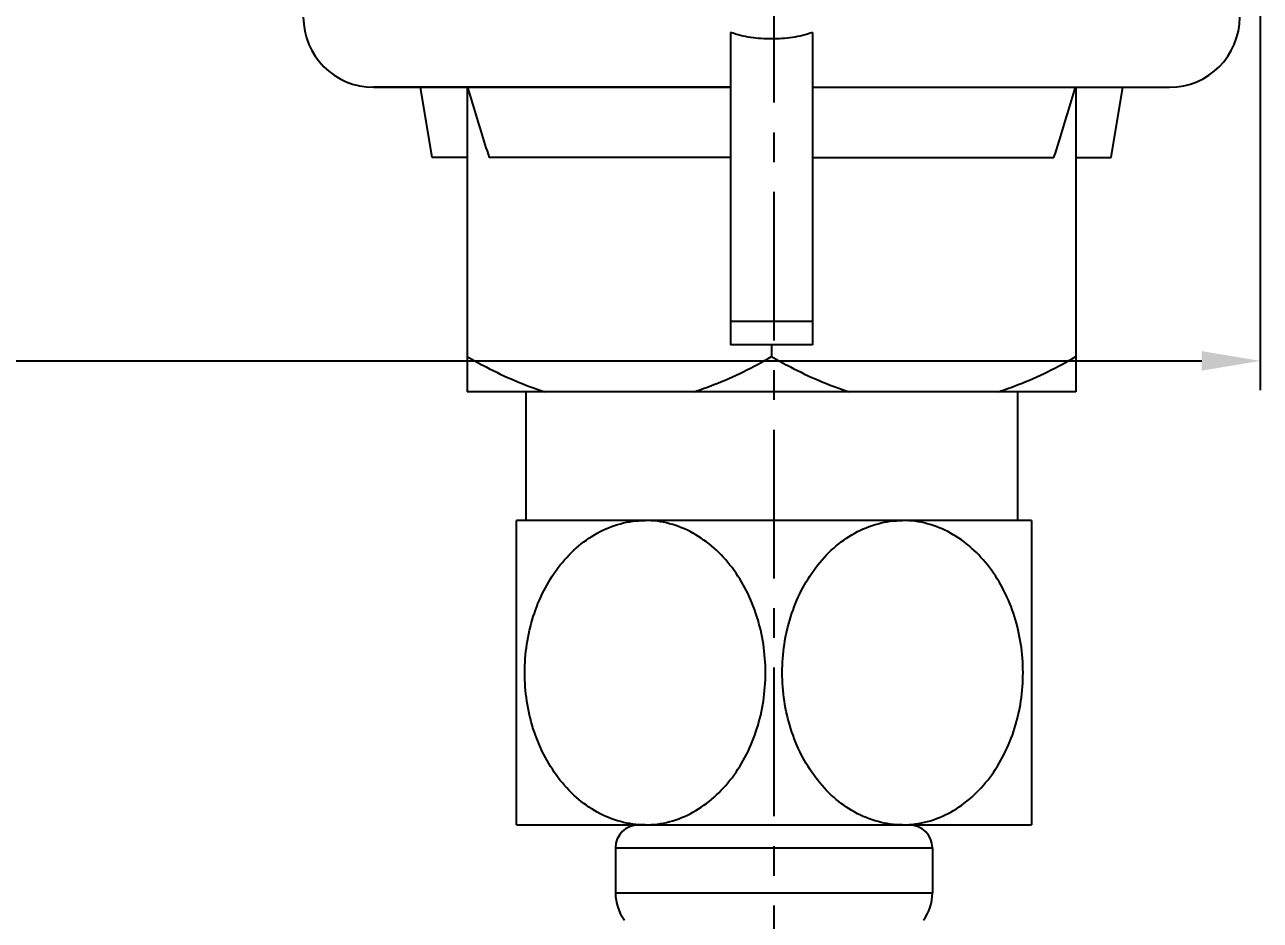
# Model space of a CAD drawing. Header units: millimetres. Extents: x 601 to 1195, y -13 to 407.
# Drawn here: x 1051.4 to 1104.2, y 138.1 to 176.3 of the extents above; entities that cross this region are included whole.
import ezdxf

# ---------------------------------------------------------------- set-up
doc = ezdxf.new("R2010")
doc.units = ezdxf.units.MM
doc.header["$LTSCALE"] = 0.1
doc.linetypes.add('CENTERX2', pattern=[101.6, 63.5, -12.7, 12.7, -12.7])
for name, color, linetype in [('02___PRT_ALL_AXES', 7, 'Continuous'), ('CENTER', 1, 'CENTERX2'), ('DIM', 3, 'Continuous')]:
    doc.layers.add(name, color=color, linetype=linetype)
doc.styles.get("Standard").update_dxf_attribs({"font": 'arial.ttf'})
doc.dimstyles.new('ISO-25', dxfattribs={"dimtxt": 2.5, "dimasz": 2.5, "dimexe": 1.25, "dimexo": 0.625, "dimtad": 1, "dimtxsty": 'Standard', "dimcen": 2.5, "dimadec": 0, "dimazin": 0, "dimtfac": 1, "dimtmove": 0, "dimatfit": 3, "dimfxl": 0, "dimarcsym": 0})

# ---------------------------------------------------------------- blocks, each defined once
blk = doc.blocks.new('*D13')
at = {"layer": 'Defpoints', "color": 0}
for p in [(960.618, 195.125), (1104.167, 195.125), (1104.167, 161.94)]:
    blk.add_point(p, dxfattribs=at)
at = {"layer": 'DIM', "color": 0, "lineweight": -2}
for p, q in [((960.618, 194.5), (960.618, 160.69)), ((1104.167, 194.5), (1104.167, 160.69)), ((963.118, 161.94), (1101.667, 161.94))]:
    blk.add_line(p, q, dxfattribs=at)
at = {"layer": 'DIM', "color": 0}
for points in [[(963.118, 162.357), (963.118, 161.523), (960.618, 161.94)], [(1101.667, 162.357), (1101.667, 161.523), (1104.167, 161.94)]]:
    blk.add_solid(points, dxfattribs=at)
at = {"layer": 'DIM', "color": 0, "insert": (1032.392, 164.067), "char_height": 2.5, "attachment_point": 5}
blk.add_mtext('143,55', dxfattribs=at)

msp = doc.modelspace()

# ---------------------------------------------------------------- linework, layer by layer
at = {"color": 7, "linetype": 'Continuous'}
for p, q in [((1081.541, 175.968), (1081.541, 162.625)), ((1085.041, 175.968), (1085.041, 162.625)), ((1081.541, 173.625), (1066.291, 173.625)), ((1085.041, 173.625), (1100.291, 173.625)), ((1070.291, 170.625), (1068.791, 170.625)), ((1081.541, 170.625), (1071.229, 170.625)), ((1085.041, 170.625), (1095.353, 170.625)), ((1096.291, 170.625), (1097.791, 170.625)), ((1085.041, 163.625), (1081.541, 163.625)), ((1085.041, 162.625), (1081.541, 162.625)), ((1072.791, 160.625), (1072.791, 155.125)), ((1093.791, 160.625), (1093.791, 155.125)), ((1094.391, 155.125), (1072.391, 155.125)), ((1072.391, 142.125), (1072.391, 155.125)), ((1094.391, 155.125), (1094.391, 142.125)), ((1072.391, 142.125), (1094.391, 142.125)), ((1076.623, 141.138), (1090.159, 141.138)), ((1076.623, 141.138), (1076.623, 139.219)), ((1090.159, 141.138), (1090.159, 139.219)), ((1076.623, 139.219), (1090.159, 139.219))]:
    msp.add_line(p, q, dxfattribs=at)
for centre, radius, start, end in [((1077.61, 141.138), 0.987, 90, 180), ((1089.172, 141.138), 0.987, 0, 90), ((1078.62, 139.228), 1.998, 180.2693, 216.1265), ((1088.162, 139.228), 1.998, 323.8735, 359.7307)]:
    msp.add_arc(centre, radius, start, end, dxfattribs=at)
for points, knots in [([(1083.291, 175.689), (1082.994, 175.689), (1082.548, 175.718), (1081.965, 175.828), (1081.679, 175.914), (1081.541, 175.968)], [0, 0, 0, 0, 0.49982, 0.749948, 1, 1, 1, 1]), ([(1085.041, 175.968), (1084.903, 175.914), (1084.618, 175.828), (1084.034, 175.718), (1083.588, 175.689), (1083.291, 175.689)], [0, 0, 0, 0, 0.250055, 0.500128, 1, 1, 1, 1]), ([(1070.31, 173.625), (1070.383, 173.374), (1070.677, 172.37), (1070.986, 171.371), (1071.229, 170.625)], [0, 0, 0, 0, 0.250275, 1, 1, 1, 1]), ([(1095.353, 170.625), (1095.434, 170.874), (1095.753, 171.87), (1096.054, 172.872), (1096.272, 173.625)], [0, 0, 0, 0, 0.249709, 1, 1, 1, 1]), ([(1077.892, 142.125), (1077.539, 142.125), (1076.826, 142.22), (1075.818, 142.633), (1074.914, 143.283), (1074.145, 144.126), (1073.529, 145.121), (1073.082, 146.228), (1072.81, 147.409), (1072.719, 148.625), (1072.81, 149.841), (1073.081, 151.021), (1073.529, 152.128), (1074.144, 153.124), (1074.914, 153.968), (1075.818, 154.617), (1076.825, 155.03), (1077.539, 155.125), (1077.891, 155.125)], [0, 0, 0, 0, 0.057759, 0.116434, 0.176658, 0.238658, 0.302342, 0.367414, 0.433456, 0.499996, 0.566536, 0.632579, 0.697652, 0.761338, 0.823339, 0.883564, 0.942241, 1, 1, 1, 1]), ([(1077.892, 142.125), (1078.244, 142.126), (1078.958, 142.221), (1079.965, 142.634), (1080.869, 143.284), (1081.638, 144.127), (1082.253, 145.123), (1082.701, 146.229), (1082.972, 147.409), (1083.063, 148.625), (1082.972, 149.841), (1082.701, 151.021), (1082.253, 152.128), (1081.638, 153.124), (1080.868, 153.968), (1079.964, 154.617), (1078.957, 155.03), (1078.243, 155.125), (1077.891, 155.125)], [0, 0, 0, 0, 0.057759, 0.116437, 0.176663, 0.238666, 0.302348, 0.367411, 0.433443, 0.499972, 0.5665, 0.632535, 0.697608, 0.761307, 0.823325, 0.883562, 0.942243, 1, 1, 1, 1]), ([(1088.891, 142.125), (1088.539, 142.125), (1087.825, 142.221), (1086.818, 142.634), (1085.914, 143.283), (1085.144, 144.127), (1084.529, 145.122), (1084.082, 146.229), (1083.81, 147.409), (1083.719, 148.625), (1083.81, 149.842), (1084.082, 151.022), (1084.529, 152.129), (1085.144, 153.124), (1085.914, 153.968), (1086.818, 154.617), (1087.825, 155.03), (1088.539, 155.125), (1088.891, 155.125)], [0, 0, 0, 0, 0.057759, 0.116435, 0.17666, 0.23866, 0.302346, 0.367418, 0.43346, 0.5, 0.566539, 0.632582, 0.697654, 0.76134, 0.82334, 0.883565, 0.942241, 1, 1, 1, 1]), ([(1088.908, 142.125), (1089.26, 142.127), (1089.973, 142.225), (1090.978, 142.641), (1091.879, 143.293), (1092.646, 144.138), (1093.259, 145.134), (1093.704, 146.24), (1093.974, 147.419), (1094.063, 148.634), (1093.971, 149.849), (1093.699, 151.028), (1093.251, 152.133), (1092.635, 153.127), (1091.866, 153.97), (1090.963, 154.618), (1089.956, 155.03), (1089.243, 155.125), (1088.891, 155.125)], [0, 0, 0, 0, 0.057762, 0.116453, 0.176697, 0.238716, 0.30241, 0.36748, 0.433513, 0.500039, 0.56656, 0.632586, 0.697648, 0.761336, 0.823344, 0.883572, 0.942247, 1, 1, 1, 1])]:
    msp.add_open_spline(points, degree=3, knots=knots, dxfattribs=at)
at = {"layer": '02___PRT_ALL_AXES', "color": 7, "linetype": 'Continuous'}
for p, q in [((1066.291, 173.625), (1081.541, 173.625)), ((1068.791, 170.625), (1068.291, 173.625)), ((1070.291, 173.625), (1070.291, 160.625)), ((1085.041, 173.625), (1100.251, 173.625)), ((1096.291, 173.625), (1096.291, 160.625)), ((1097.791, 170.625), (1098.291, 173.625)), ((1083.291, 162.625), (1083.291, 162.125)), ((1096.291, 160.625), (1070.291, 160.625)), ((1072.791, 160.625), (1072.791, 155.125)), ((1093.791, 160.625), (1093.791, 155.125))]:
    msp.add_line(p, q, dxfattribs=at)
for centre, start, end in [((1066.291, 176.625), 180, 270), ((1100.291, 176.625), 270, 0)]:
    msp.add_arc(centre, 3, start, end, dxfattribs=at)
for points, knots in [([(1070.291, 162.125), (1070.556, 161.972), (1071.618, 161.387), (1072.738, 160.898), (1073.603, 160.625)], [0, 0, 0, 0, 0.252171, 1, 1, 1, 1]), ([(1079.979, 160.625), (1080.266, 160.716), (1081.411, 161.122), (1082.501, 161.669), (1083.291, 162.125)], [0, 0, 0, 0, 0.248148, 1, 1, 1, 1]), ([(1083.291, 162.125), (1083.556, 161.972), (1084.618, 161.387), (1085.738, 160.898), (1086.603, 160.625)], [0, 0, 0, 0, 0.252171, 1, 1, 1, 1]), ([(1092.979, 160.625), (1093.266, 160.716), (1094.411, 161.122), (1095.501, 161.669), (1096.291, 162.125)], [0, 0, 0, 0, 0.248148, 1, 1, 1, 1])]:
    msp.add_open_spline(points, degree=3, knots=knots, dxfattribs=at)
at = {"layer": 'CENTER'}
msp.add_line((1083.391, 199.64), (1083.391, 98.764), dxfattribs=at)

# ---------------------------------------------------------------- dimensions: what is measured, and where the dimension line sits
at = {"layer": 'DIM'}
dim = msp.add_linear_dim(base=(1104.167, 161.94), p1=(960.618, 195.125), p2=(1104.167, 195.125), dimstyle='ISO-25', dxfattribs=at)
dim.commit()
dim.dimension.update_dxf_attribs({"geometry": '*D13', "text_midpoint": (1032.392, 164.067)})

doc.saveas('drawing.dxf')
